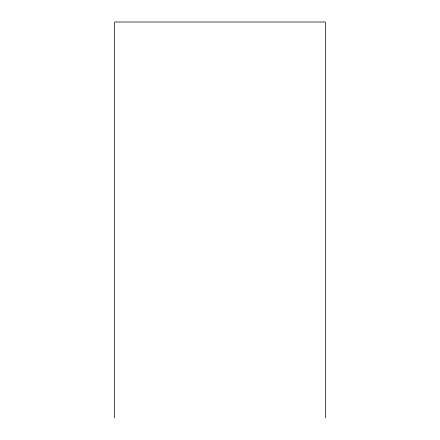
<?xml version="1.0" encoding="UTF-8"?>
<svg xmlns="http://www.w3.org/2000/svg" width="440" height="440" viewBox="0 0 440 440"><rect width="100%" height="100%" fill="white"/><g stroke="black" fill="none" stroke-linecap="round" stroke-linejoin="round"><path stroke-width="0.66" d="M325.347 418L325.347 22L114.653 22L114.653 418"/></g></svg>
